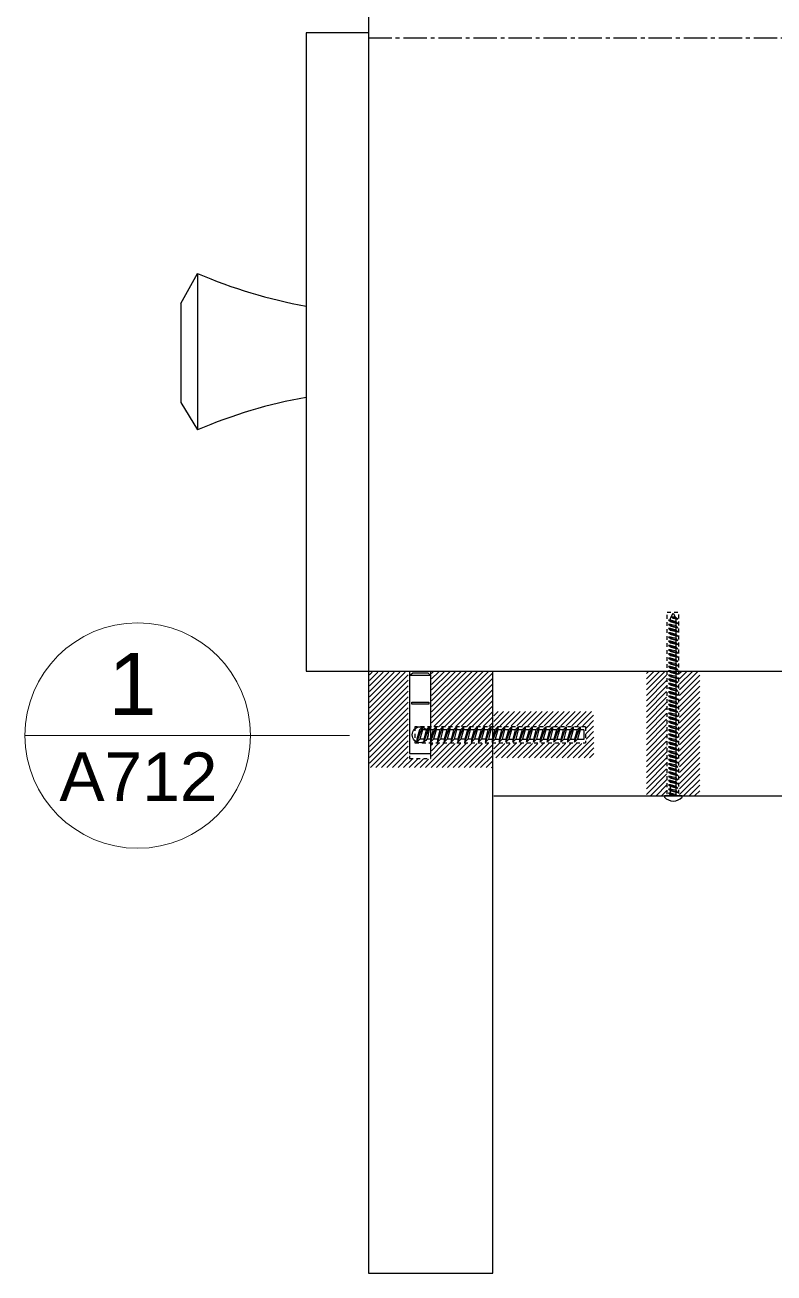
# Model space of a CAD drawing. Header units: centimetres. Extents: x -118 to 1001, y -481 to 203.
# Drawn here: x 673.87 to 697.93, y -163.61 to -123.54 of the extents above; entities that cross this region are included whole.
import ezdxf
from ezdxf.enums import TextEntityAlignment as Align

# ---------------------------------------------------------------- set-up
doc = ezdxf.new("R2010")
doc.units = ezdxf.units.CM
doc.header["$MEASUREMENT"] = 0
doc.linetypes.add('CENTER2', pattern=[1.125, 0.75, -0.125, 0.125, -0.125])
doc.linetypes.add('HIDDEN2', pattern=[0.1875, 0.125, -0.0625])
doc.layers.add('A-ANNO-SYMB', color=253, linetype='Continuous', lineweight=18)
for name, color, linetype in [('A-Furn', 8, 'Continuous'), ('binari', 1, 'Continuous'), ('linee di prosp', 6, 'Continuous'), ('retini', 245, 'Continuous'), ('viti e cerniere', 3, 'Continuous')]:
    doc.layers.add(name, color=color, linetype=linetype)
doc.styles.get("Standard").update_dxf_attribs({"font": 'Arial.ttf'})
pattern_1 = [(45, (405.99261, -134.67835), (-0.08838835, 0.08838835), [])]

msp = doc.modelspace()

# ---------------------------------------------------------------- hatches: boundary and pattern name
at = {"layer": 'retini', "ltscale": 3}
h = msp.add_hatch(dxfattribs=at)
h.set_pattern_fill('ANSI31', color=256)
h.set_pattern_definition(pattern_1)
h.paths.add_polyline_path([(686.182, -144.325), (684.939, -144.325), (684.939, -147.385), (686.182, -147.385), (688.875, -147.385), (688.875, -147.111), (688.876, -146.615), (686.922, -146.615), (686.922, -147.111), (686.182, -147.111)])
h.paths.add_polyline_path([(688.885, -144.311), (686.932, -144.311), (686.932, -146.062), (688.885, -146.062)])
h = msp.add_hatch(dxfattribs=at)
h.set_pattern_fill('ANSI31', color=256)
h.set_pattern_definition(pattern_1)
h.paths.add_polyline_path([(694.479, -144.304), (693.828, -144.304), (693.828, -148.277), (694.479, -148.277)])
h.paths.add_polyline_path([(695.541, -144.304), (694.89, -144.304), (694.89, -148.277), (695.541, -148.277)])
h = msp.add_hatch(dxfattribs=at)
h.set_pattern_fill('ANSI31', color=256)
h.set_pattern_definition(pattern_1)
h.paths.add_polyline_path([(692.134, -145.587), (688.927, -145.587), (688.927, -146.048), (691.893, -146.048), (691.896, -146.606), (688.934, -146.606), (688.934, -147.067), (692.141, -147.067), (692.138, -146.646), (692.134, -146.048), (692.134, -146.038)])

# ---------------------------------------------------------------- linework, layer by layer
at = {"linetype": 'Continuous', "lineweight": 20}
msp.add_line((673.87, -146.354), (681.111, -146.354), dxfattribs=at)
at = {"layer": 'A-ANNO-SYMB'}
msp.add_line((681.114, -146.355), (684.292, -146.355), dxfattribs=at)
at = {"layer": 'A-ANNO-SYMB', "linetype": 'Continuous', "lineweight": 20}
msp.add_circle((677.491, -146.354), 3.62, dxfattribs=at)
at = {"layer": 'A-Furn'}
for p, q in [((684.901, -103.614), (684.901, -144.292)), ((684.901, -123.793), (682.901, -123.793)), ((682.901, -123.793), (682.901, -144.292)), ((678.88, -132.479), (679.414, -131.518)), ((679.414, -131.518), (679.414, -136.543)), ((678.88, -132.479), (678.88, -135.656)), ((678.88, -135.656), (679.414, -136.543)), ((682.901, -144.292), (684.901, -144.292)), ((684.901, -144.292), (721.987, -144.292)), ((684.901, -144.292), (684.901, -163.614)), ((684.901, -144.292), (688.901, -144.292)), ((688.901, -163.614), (688.901, -144.292)), ((688.929, -148.292), (717.804, -148.292)), ((684.901, -163.614), (688.901, -163.614))]:
    msp.add_line(p, q, dxfattribs=at)
for centre, start, end in [((685.66, -117.034), 246.6719, 259.9369), ((685.66, -151.027), 100.0631, 113.3281)]:
    msp.add_arc(centre, 15.773, start, end, dxfattribs=at)
at = {"layer": 'binari'}
msp.add_line((684.901, -144.292), (685.112, -144.292), dxfattribs=at)
at = {"layer": 'linee di prosp', "linetype": 'CENTER2'}
msp.add_line((684.901, -123.953), (721.987, -123.953), dxfattribs=at)
at = {"layer": 'linee di prosp', "linetype": 'HIDDEN2'}
for p, q in [((694.493, -148.234), (694.493, -142.396)), ((694.493, -142.396), (694.873, -142.396)), ((694.876, -148.221), (694.876, -142.402)), ((686.218, -144.301), (686.218, -147.09)), ((686.91, -147.09), (686.91, -144.301)), ((691.873, -146.076), (686.396, -146.076)), ((686.396, -146.076), (686.396, -146.587)), ((691.873, -146.076), (691.873, -146.587)), ((686.396, -146.587), (691.873, -146.587)), ((686.218, -147.09), (686.91, -147.09))]:
    msp.add_line(p, q, dxfattribs=at)
at = {"layer": 'viti e cerniere'}
for p, q in [((694.599, -142.649), (694.543, -142.649)), ((694.543, -142.649), (694.842, -142.758)), ((694.599, -142.708), (694.543, -142.649)), ((694.599, -142.59), (694.692, -142.428)), ((694.599, -142.649), (694.599, -142.59)), ((694.785, -142.699), (694.599, -142.649)), ((694.742, -142.552), (694.648, -142.552)), ((694.648, -142.552), (694.842, -142.623)), ((694.692, -142.598), (694.648, -142.552)), ((694.692, -142.428), (694.768, -142.559)), ((694.785, -142.623), (694.692, -142.598)), ((694.768, -142.559), (694.742, -142.552)), ((694.842, -142.623), (694.768, -142.559)), ((694.785, -142.699), (694.785, -142.623)), ((694.842, -142.623), (694.785, -142.623)), ((694.599, -142.785), (694.543, -142.785)), ((694.543, -142.785), (694.842, -142.894)), ((694.599, -142.844), (694.543, -142.785)), ((694.599, -142.921), (694.543, -142.921)), ((694.543, -142.921), (694.842, -143.029)), ((694.599, -142.98), (694.543, -142.921)), ((694.599, -143.056), (694.543, -143.056)), ((694.543, -143.056), (694.842, -143.165)), ((694.599, -143.115), (694.543, -143.056)), ((694.785, -142.758), (694.599, -142.708)), ((694.785, -142.835), (694.599, -142.785)), ((694.785, -142.894), (694.599, -142.844)), ((694.785, -142.97), (694.599, -142.921)), ((694.785, -143.029), (694.599, -142.98)), ((694.785, -143.106), (694.599, -143.056)), ((694.842, -142.758), (694.785, -142.699)), ((694.785, -142.835), (694.785, -142.758)), ((694.842, -142.758), (694.785, -142.758)), ((694.842, -142.894), (694.785, -142.835)), ((694.785, -142.97), (694.785, -142.894)), ((694.842, -142.894), (694.785, -142.894)), ((694.842, -143.029), (694.785, -142.97)), ((694.785, -143.106), (694.785, -143.029)), ((694.842, -143.029), (694.785, -143.029)), ((694.599, -143.192), (694.543, -143.192)), ((694.543, -143.192), (694.842, -143.301)), ((694.599, -143.251), (694.543, -143.192)), ((694.599, -143.327), (694.543, -143.327)), ((694.543, -143.327), (694.842, -143.436)), ((694.599, -143.386), (694.543, -143.327)), ((694.599, -143.463), (694.543, -143.463)), ((694.543, -143.463), (694.842, -143.572)), ((694.599, -143.522), (694.543, -143.463)), ((694.785, -143.165), (694.599, -143.115)), ((694.785, -143.242), (694.599, -143.192)), ((694.785, -143.301), (694.599, -143.251)), ((694.785, -143.377), (694.599, -143.327)), ((694.785, -143.436), (694.599, -143.386)), ((694.785, -143.513), (694.599, -143.463)), ((694.842, -143.165), (694.785, -143.106)), ((694.785, -143.242), (694.785, -143.165)), ((694.842, -143.165), (694.785, -143.165)), ((694.842, -143.301), (694.785, -143.242)), ((694.785, -143.377), (694.785, -143.301)), ((694.842, -143.301), (694.785, -143.301)), ((694.842, -143.436), (694.785, -143.377)), ((694.785, -143.513), (694.785, -143.436)), ((694.842, -143.436), (694.785, -143.436)), ((694.599, -143.598), (694.543, -143.598)), ((694.543, -143.598), (694.842, -143.707)), ((694.599, -143.657), (694.543, -143.598)), ((694.599, -143.734), (694.543, -143.734)), ((694.543, -143.734), (694.842, -143.843)), ((694.599, -143.793), (694.543, -143.734)), ((694.599, -143.87), (694.543, -143.87)), ((694.543, -143.87), (694.842, -143.979)), ((694.599, -143.929), (694.543, -143.87)), ((694.785, -143.572), (694.599, -143.522)), ((694.785, -143.648), (694.599, -143.598)), ((694.785, -143.707), (694.599, -143.657)), ((694.785, -143.784), (694.599, -143.734)), ((694.785, -143.843), (694.599, -143.793)), ((694.785, -143.919), (694.599, -143.87)), ((694.842, -143.572), (694.785, -143.513)), ((694.785, -143.648), (694.785, -143.572)), ((694.842, -143.572), (694.785, -143.572)), ((694.842, -143.707), (694.785, -143.648)), ((694.785, -143.784), (694.785, -143.707)), ((694.842, -143.707), (694.785, -143.707)), ((694.842, -143.843), (694.785, -143.784)), ((694.785, -143.919), (694.785, -143.843)), ((694.842, -143.843), (694.785, -143.843)), ((694.599, -144.005), (694.543, -144.005)), ((694.543, -144.005), (694.842, -144.114)), ((694.599, -144.064), (694.543, -144.005)), ((694.599, -144.141), (694.543, -144.141)), ((694.543, -144.141), (694.842, -144.25)), ((694.599, -144.2), (694.543, -144.141)), ((694.599, -144.276), (694.543, -144.276)), ((694.543, -144.276), (694.842, -144.385)), ((694.599, -144.335), (694.543, -144.276)), ((694.785, -143.979), (694.599, -143.929)), ((694.785, -144.055), (694.599, -144.005)), ((694.785, -144.114), (694.599, -144.064)), ((694.785, -144.191), (694.599, -144.141)), ((694.785, -144.25), (694.599, -144.2)), ((694.785, -144.326), (694.599, -144.276)), ((694.842, -143.979), (694.785, -143.919)), ((694.785, -144.055), (694.785, -143.979)), ((694.842, -143.979), (694.785, -143.979)), ((694.842, -144.114), (694.785, -144.055)), ((694.785, -144.191), (694.785, -144.114)), ((694.842, -144.114), (694.785, -144.114)), ((694.842, -144.25), (694.785, -144.191)), ((694.785, -144.326), (694.785, -144.25)), ((694.842, -144.25), (694.785, -144.25)), ((686.218, -144.423), (686.328, -144.341)), ((686.328, -144.341), (686.805, -144.341)), ((686.805, -144.341), (686.91, -144.423)), ((694.599, -144.412), (694.543, -144.412)), ((694.543, -144.412), (694.842, -144.521)), ((694.599, -144.471), (694.543, -144.412)), ((694.599, -144.547), (694.543, -144.547)), ((694.543, -144.547), (694.842, -144.656)), ((694.599, -144.607), (694.543, -144.547)), ((694.785, -144.385), (694.599, -144.335)), ((694.785, -144.462), (694.599, -144.412)), ((694.785, -144.521), (694.599, -144.471)), ((694.785, -144.597), (694.599, -144.547)), ((694.785, -144.656), (694.599, -144.607)), ((694.842, -144.385), (694.785, -144.326)), ((694.785, -144.462), (694.785, -144.385)), ((694.842, -144.385), (694.785, -144.385)), ((694.842, -144.521), (694.785, -144.462)), ((694.785, -144.597), (694.785, -144.521)), ((694.842, -144.521), (694.785, -144.521)), ((694.842, -144.656), (694.785, -144.597)), ((694.785, -144.733), (694.785, -144.656)), ((694.842, -144.656), (694.785, -144.656)), ((694.599, -144.683), (694.543, -144.683)), ((694.543, -144.683), (694.842, -144.792)), ((694.599, -144.742), (694.543, -144.683)), ((694.599, -144.819), (694.543, -144.819)), ((694.543, -144.819), (694.842, -144.928)), ((694.599, -144.878), (694.543, -144.819)), ((694.599, -144.954), (694.543, -144.954)), ((694.543, -144.954), (694.842, -145.063)), ((694.599, -145.013), (694.543, -144.954)), ((694.785, -144.733), (694.599, -144.683)), ((694.785, -144.792), (694.599, -144.742)), ((694.785, -144.869), (694.599, -144.819)), ((694.785, -144.928), (694.599, -144.878)), ((694.785, -145.004), (694.599, -144.954)), ((694.785, -145.063), (694.599, -145.013)), ((694.842, -144.792), (694.785, -144.733)), ((694.785, -144.869), (694.785, -144.792)), ((694.842, -144.792), (694.785, -144.792)), ((694.842, -144.928), (694.785, -144.869)), ((694.785, -145.004), (694.785, -144.928)), ((694.842, -144.928), (694.785, -144.928)), ((694.842, -145.063), (694.785, -145.004)), ((694.785, -145.14), (694.785, -145.063)), ((694.842, -145.063), (694.785, -145.063)), ((694.599, -145.09), (694.543, -145.09)), ((694.543, -145.09), (694.842, -145.199)), ((694.599, -145.149), (694.543, -145.09)), ((694.599, -145.225), (694.543, -145.225)), ((694.543, -145.225), (694.842, -145.334)), ((694.599, -145.284), (694.543, -145.225)), ((694.599, -145.361), (694.543, -145.361)), ((694.543, -145.361), (694.842, -145.47)), ((694.599, -145.42), (694.543, -145.361)), ((694.785, -145.14), (694.599, -145.09)), ((694.785, -145.199), (694.599, -145.149)), ((694.785, -145.275), (694.599, -145.225)), ((694.785, -145.334), (694.599, -145.284)), ((694.785, -145.411), (694.599, -145.361)), ((694.785, -145.47), (694.599, -145.42)), ((694.842, -145.199), (694.785, -145.14)), ((694.785, -145.275), (694.785, -145.199)), ((694.842, -145.199), (694.785, -145.199)), ((694.842, -145.334), (694.785, -145.275)), ((694.785, -145.411), (694.785, -145.334)), ((694.842, -145.334), (694.785, -145.334)), ((694.842, -145.47), (694.785, -145.411)), ((694.785, -145.546), (694.785, -145.47)), ((694.842, -145.47), (694.785, -145.47)), ((694.599, -145.497), (694.543, -145.497)), ((694.543, -145.497), (694.842, -145.606)), ((694.599, -145.556), (694.543, -145.497)), ((694.599, -145.632), (694.543, -145.632)), ((694.543, -145.632), (694.842, -145.741)), ((694.599, -145.691), (694.543, -145.632)), ((694.599, -145.768), (694.543, -145.768)), ((694.543, -145.768), (694.842, -145.877)), ((694.599, -145.827), (694.543, -145.768)), ((694.785, -145.546), (694.599, -145.497)), ((694.785, -145.606), (694.599, -145.556)), ((694.785, -145.682), (694.599, -145.632)), ((694.785, -145.741), (694.599, -145.691)), ((694.785, -145.818), (694.599, -145.768)), ((694.785, -145.877), (694.599, -145.827)), ((694.842, -145.606), (694.785, -145.546)), ((694.785, -145.682), (694.785, -145.606)), ((694.842, -145.606), (694.785, -145.606)), ((694.842, -145.741), (694.785, -145.682)), ((694.785, -145.818), (694.785, -145.741)), ((694.842, -145.741), (694.785, -145.741)), ((694.842, -145.877), (694.785, -145.818)), ((694.785, -145.953), (694.785, -145.877)), ((694.842, -145.877), (694.785, -145.877)), ((686.757, -146.169), (686.633, -146.169)), ((686.977, -146.169), (686.853, -146.169)), ((687.198, -146.169), (687.073, -146.169)), ((687.418, -146.169), (687.294, -146.169)), ((687.638, -146.169), (687.514, -146.169)), ((687.858, -146.169), (687.734, -146.169)), ((688.078, -146.169), (687.954, -146.169)), ((688.298, -146.169), (688.174, -146.169)), ((688.519, -146.169), (688.394, -146.169)), ((688.739, -146.169), (688.614, -146.169)), ((688.959, -146.169), (688.835, -146.169)), ((689.179, -146.169), (689.055, -146.169)), ((689.399, -146.169), (689.275, -146.169)), ((689.619, -146.169), (689.495, -146.169)), ((689.839, -146.169), (689.715, -146.169)), ((690.06, -146.169), (689.935, -146.169)), ((690.28, -146.169), (690.156, -146.169)), ((690.5, -146.169), (690.376, -146.169)), ((690.72, -146.169), (690.596, -146.169)), ((690.94, -146.169), (690.816, -146.169)), ((691.16, -146.169), (691.036, -146.169)), ((691.381, -146.169), (691.256, -146.169)), ((691.601, -146.169), (691.477, -146.169)), ((691.821, -146.169), (691.697, -146.169)), ((691.821, -146.169), (691.821, -146.483)), ((694.599, -145.903), (694.543, -145.903)), ((694.543, -145.903), (694.842, -146.012)), ((694.599, -145.962), (694.543, -145.903)), ((694.599, -146.039), (694.543, -146.039)), ((694.543, -146.039), (694.842, -146.148)), ((694.599, -146.098), (694.543, -146.039)), ((694.599, -146.174), (694.543, -146.174)), ((694.543, -146.174), (694.842, -146.283)), ((694.599, -146.234), (694.543, -146.174)), ((694.785, -145.953), (694.599, -145.903)), ((694.785, -146.012), (694.599, -145.962)), ((694.785, -146.089), (694.599, -146.039)), ((694.785, -146.148), (694.599, -146.098)), ((694.785, -146.224), (694.599, -146.174)), ((694.785, -146.283), (694.599, -146.234)), ((694.842, -146.012), (694.785, -145.953)), ((694.785, -146.089), (694.785, -146.012)), ((694.842, -146.012), (694.785, -146.012)), ((694.842, -146.148), (694.785, -146.089)), ((694.785, -146.224), (694.785, -146.148)), ((694.842, -146.148), (694.785, -146.148)), ((694.842, -146.283), (694.785, -146.224)), ((686.676, -146.472), (686.552, -146.472)), ((686.896, -146.473), (686.772, -146.472)), ((687.117, -146.473), (686.991, -146.473)), ((687.337, -146.473), (687.211, -146.473)), ((687.557, -146.474), (687.431, -146.474)), ((687.777, -146.474), (687.65, -146.474)), ((687.997, -146.475), (687.87, -146.475)), ((688.217, -146.475), (688.09, -146.475)), ((688.437, -146.476), (688.309, -146.476)), ((688.658, -146.476), (688.529, -146.476)), ((688.878, -146.477), (688.749, -146.477)), ((689.098, -146.477), (688.968, -146.477)), ((689.318, -146.478), (689.188, -146.478)), ((689.538, -146.478), (689.407, -146.478)), ((689.758, -146.479), (689.627, -146.479)), ((689.979, -146.479), (689.847, -146.479)), ((690.199, -146.48), (690.066, -146.48)), ((690.419, -146.48), (690.286, -146.48)), ((690.639, -146.481), (690.506, -146.48)), ((690.859, -146.481), (690.725, -146.481)), ((691.079, -146.482), (690.945, -146.481)), ((691.3, -146.482), (691.165, -146.482)), ((691.52, -146.483), (691.384, -146.482)), ((691.821, -146.483), (691.604, -146.483)), ((694.599, -146.31), (694.543, -146.31)), ((694.543, -146.31), (694.842, -146.419)), ((694.599, -146.369), (694.543, -146.31)), ((694.599, -146.446), (694.543, -146.446)), ((694.543, -146.446), (694.842, -146.555)), ((694.599, -146.505), (694.543, -146.446)), ((694.599, -146.581), (694.543, -146.581)), ((694.543, -146.581), (694.842, -146.69)), ((694.599, -146.64), (694.543, -146.581)), ((694.785, -146.36), (694.599, -146.31)), ((694.785, -146.419), (694.599, -146.369)), ((694.785, -146.496), (694.599, -146.446)), ((694.785, -146.555), (694.599, -146.505)), ((694.785, -146.631), (694.599, -146.581)), ((694.785, -146.69), (694.599, -146.64)), ((694.785, -146.36), (694.785, -146.283)), ((694.842, -146.283), (694.785, -146.283)), ((694.842, -146.419), (694.785, -146.36)), ((694.785, -146.496), (694.785, -146.419)), ((694.842, -146.419), (694.785, -146.419)), ((694.842, -146.555), (694.785, -146.496)), ((694.785, -146.631), (694.785, -146.555)), ((694.842, -146.555), (694.785, -146.555)), ((694.842, -146.69), (694.785, -146.631)), ((694.599, -146.717), (694.543, -146.717)), ((694.543, -146.717), (694.842, -146.826)), ((694.599, -146.776), (694.543, -146.717)), ((694.599, -146.852), (694.543, -146.852)), ((694.543, -146.852), (694.842, -146.961)), ((694.599, -146.911), (694.543, -146.852)), ((694.599, -146.988), (694.543, -146.988)), ((694.543, -146.988), (694.842, -147.097)), ((694.599, -147.047), (694.543, -146.988)), ((694.785, -146.767), (694.599, -146.717)), ((694.785, -146.826), (694.599, -146.776)), ((694.785, -146.902), (694.599, -146.852)), ((694.785, -146.961), (694.599, -146.911)), ((694.785, -147.038), (694.599, -146.988)), ((694.785, -147.097), (694.599, -147.047)), ((694.785, -146.767), (694.785, -146.69)), ((694.842, -146.69), (694.785, -146.69)), ((694.842, -146.826), (694.785, -146.767)), ((694.785, -146.902), (694.785, -146.826)), ((694.842, -146.826), (694.785, -146.826)), ((694.842, -146.961), (694.785, -146.902)), ((694.785, -147.038), (694.785, -146.961)), ((694.842, -146.961), (694.785, -146.961)), ((694.842, -147.097), (694.785, -147.038)), ((694.599, -147.124), (694.543, -147.124)), ((694.543, -147.124), (694.842, -147.233)), ((694.599, -147.183), (694.543, -147.124)), ((694.599, -147.259), (694.543, -147.259)), ((694.543, -147.259), (694.842, -147.368)), ((694.599, -147.318), (694.543, -147.259)), ((694.599, -147.395), (694.543, -147.395)), ((694.543, -147.395), (694.842, -147.504)), ((694.599, -147.454), (694.543, -147.395)), ((694.785, -147.173), (694.599, -147.124)), ((694.785, -147.233), (694.599, -147.183)), ((694.785, -147.309), (694.599, -147.259)), ((694.785, -147.368), (694.599, -147.318)), ((694.785, -147.445), (694.599, -147.395)), ((694.785, -147.504), (694.599, -147.454)), ((694.785, -147.173), (694.785, -147.097)), ((694.842, -147.097), (694.785, -147.097)), ((694.842, -147.233), (694.785, -147.173)), ((694.785, -147.309), (694.785, -147.233)), ((694.842, -147.233), (694.785, -147.233)), ((694.842, -147.368), (694.785, -147.309)), ((694.785, -147.445), (694.785, -147.368)), ((694.842, -147.368), (694.785, -147.368)), ((694.842, -147.504), (694.785, -147.445)), ((694.599, -147.53), (694.543, -147.53)), ((694.543, -147.53), (694.842, -147.639)), ((694.599, -147.589), (694.543, -147.53)), ((694.599, -147.666), (694.543, -147.666)), ((694.543, -147.666), (694.842, -147.775)), ((694.599, -147.725), (694.543, -147.666)), ((694.599, -147.801), (694.543, -147.801)), ((694.543, -147.801), (694.842, -147.91)), ((694.599, -147.861), (694.543, -147.801)), ((694.785, -147.58), (694.599, -147.53)), ((694.785, -147.639), (694.599, -147.589)), ((694.785, -147.716), (694.599, -147.666)), ((694.785, -147.775), (694.599, -147.725)), ((694.785, -147.851), (694.599, -147.801)), ((694.785, -147.91), (694.599, -147.861)), ((694.785, -147.58), (694.785, -147.504)), ((694.842, -147.504), (694.785, -147.504)), ((694.842, -147.639), (694.785, -147.58)), ((694.785, -147.716), (694.785, -147.639)), ((694.842, -147.639), (694.785, -147.639)), ((694.842, -147.775), (694.785, -147.716)), ((694.785, -147.851), (694.785, -147.775)), ((694.842, -147.775), (694.785, -147.775)), ((694.842, -147.91), (694.785, -147.851)), ((694.599, -147.937), (694.543, -147.937)), ((694.543, -147.937), (694.842, -148.046)), ((694.599, -147.996), (694.543, -147.937)), ((694.599, -148.073), (694.543, -148.073)), ((694.543, -148.073), (694.842, -148.182)), ((694.599, -148.132), (694.543, -148.073)), ((694.599, -148.267), (694.543, -148.208)), ((694.599, -148.208), (694.543, -148.208)), ((694.543, -148.208), (694.773, -148.292)), ((694.785, -147.987), (694.599, -147.937)), ((694.599, -148.073), (694.599, -147.996)), ((694.785, -148.046), (694.599, -147.996)), ((694.785, -148.123), (694.599, -148.073)), ((694.599, -148.208), (694.599, -148.132)), ((694.785, -148.182), (694.599, -148.132)), ((694.785, -148.258), (694.599, -148.208)), ((694.599, -148.292), (694.599, -148.267)), ((694.692, -148.292), (694.599, -148.267)), ((694.785, -147.987), (694.785, -147.91)), ((694.842, -147.91), (694.785, -147.91)), ((694.842, -148.046), (694.785, -147.987)), ((694.785, -148.123), (694.785, -148.046)), ((694.842, -148.046), (694.785, -148.046)), ((694.842, -148.182), (694.785, -148.123)), ((694.785, -148.258), (694.785, -148.182)), ((694.842, -148.182), (694.785, -148.182)), ((694.818, -148.292), (694.785, -148.258)), ((694.409, -148.292), (694.409, -148.33)), ((694.975, -148.292), (694.409, -148.292)), ((694.975, -148.33), (694.975, -148.292))]:
    msp.add_line(p, q, dxfattribs=at)
for points in [[(686.91, -144.423), (686.218, -144.423), (686.218, -146.927), (686.91, -146.927)], [(686.294, -145.281), (686.839, -145.281), (686.839, -145.347), (686.294, -145.347)]]:
    msp.add_lwpolyline(points, close=True, dxfattribs=at)
for points in [[(686.633, -146.077), (686.537, -146.169), (686.456, -146.472), (686.456, -146.564), (686.633, -146.077), (686.633, -146.169), (686.552, -146.472), (686.456, -146.564)], [(686.853, -146.077), (686.757, -146.169), (686.676, -146.472), (686.676, -146.564), (686.853, -146.077), (686.853, -146.169), (686.772, -146.472), (686.676, -146.564)], [(687.073, -146.077), (686.977, -146.169), (686.896, -146.472), (686.896, -146.564), (687.073, -146.077), (687.073, -146.169), (686.992, -146.472), (686.896, -146.564)], [(687.294, -146.077), (687.198, -146.169), (687.117, -146.472), (687.117, -146.564), (687.294, -146.077), (687.294, -146.169), (687.212, -146.472), (687.117, -146.564)], [(687.514, -146.077), (687.418, -146.169), (687.337, -146.472), (687.337, -146.564), (687.514, -146.077), (687.514, -146.169), (687.433, -146.472), (687.337, -146.564)], [(687.734, -146.077), (687.638, -146.169), (687.557, -146.472), (687.557, -146.564), (687.734, -146.077), (687.734, -146.169), (687.653, -146.472), (687.557, -146.564)], [(687.954, -146.077), (687.858, -146.169), (687.777, -146.472), (687.777, -146.564), (687.954, -146.077), (687.954, -146.169), (687.873, -146.472), (687.777, -146.564)], [(688.174, -146.077), (688.078, -146.169), (687.997, -146.472), (687.997, -146.564), (688.174, -146.077), (688.174, -146.169), (688.093, -146.472), (687.997, -146.564)], [(688.394, -146.077), (688.298, -146.169), (688.217, -146.472), (688.217, -146.564), (688.394, -146.077), (688.394, -146.169), (688.313, -146.472), (688.217, -146.564)], [(688.614, -146.077), (688.519, -146.169), (688.437, -146.472), (688.437, -146.564), (688.614, -146.077), (688.614, -146.169), (688.533, -146.472), (688.437, -146.564)], [(688.835, -146.077), (688.739, -146.169), (688.658, -146.472), (688.658, -146.564), (688.835, -146.077), (688.835, -146.169), (688.754, -146.472), (688.658, -146.564)], [(689.055, -146.077), (688.959, -146.169), (688.878, -146.472), (688.878, -146.564), (689.055, -146.077), (689.055, -146.169), (688.974, -146.472), (688.878, -146.564)], [(689.275, -146.077), (689.179, -146.169), (689.098, -146.472), (689.098, -146.564), (689.275, -146.077), (689.275, -146.169), (689.194, -146.472), (689.098, -146.564)], [(689.495, -146.077), (689.399, -146.169), (689.318, -146.472), (689.318, -146.564), (689.495, -146.077), (689.495, -146.169), (689.414, -146.472), (689.318, -146.564)], [(689.715, -146.077), (689.619, -146.169), (689.538, -146.472), (689.538, -146.564), (689.715, -146.077), (689.715, -146.169), (689.634, -146.472), (689.538, -146.564)], [(689.935, -146.077), (689.839, -146.169), (689.758, -146.472), (689.758, -146.564), (689.935, -146.077), (689.935, -146.169), (689.854, -146.472), (689.758, -146.564)], [(690.156, -146.077), (690.06, -146.169), (689.979, -146.472), (689.979, -146.564), (690.156, -146.077), (690.156, -146.169), (690.075, -146.472), (689.979, -146.564)], [(690.376, -146.077), (690.28, -146.169), (690.199, -146.472), (690.199, -146.564), (690.376, -146.077), (690.376, -146.169), (690.295, -146.472), (690.199, -146.564)], [(690.596, -146.077), (690.5, -146.169), (690.419, -146.472), (690.419, -146.564), (690.596, -146.077), (690.596, -146.169), (690.515, -146.472), (690.419, -146.564)], [(690.816, -146.077), (690.72, -146.169), (690.639, -146.472), (690.639, -146.564), (690.816, -146.077), (690.816, -146.169), (690.735, -146.472), (690.639, -146.564)], [(691.036, -146.077), (690.94, -146.169), (690.859, -146.472), (690.859, -146.564), (691.036, -146.077), (691.036, -146.169), (690.955, -146.472), (690.859, -146.564)], [(691.256, -146.077), (691.16, -146.169), (691.079, -146.472), (691.079, -146.564), (691.256, -146.077), (691.256, -146.169), (691.175, -146.472), (691.079, -146.564)], [(691.477, -146.077), (691.381, -146.169), (691.3, -146.472), (691.3, -146.564), (691.477, -146.077), (691.477, -146.169), (691.395, -146.472), (691.3, -146.564)], [(691.697, -146.077), (691.601, -146.169), (691.52, -146.472), (691.52, -146.564), (691.697, -146.077), (691.697, -146.169), (691.616, -146.472), (691.52, -146.564)]]:
    msp.add_lwpolyline(points, dxfattribs=at)
msp.add_circle((686.563, -146.331), 0.256, dxfattribs=at)
msp.add_arc((694.692, -148.08), 0.377, 221.4096, 318.5904, dxfattribs=at)

# ---------------------------------------------------------------- texts
at = {"layer": 'A-ANNO-SYMB', "linetype": 'Continuous', "lineweight": 20}
for tag, text, height, p in [('1', 'A', 2, (677.326, -143.7)), ('A712', 'A301', 1.5555, (677.516, -146.898))]:
    msp.add_attdef(tag, text=text, height=height, dxfattribs=at).set_placement(p, align=Align.TOP_CENTER)

doc.saveas('drawing.dxf')
